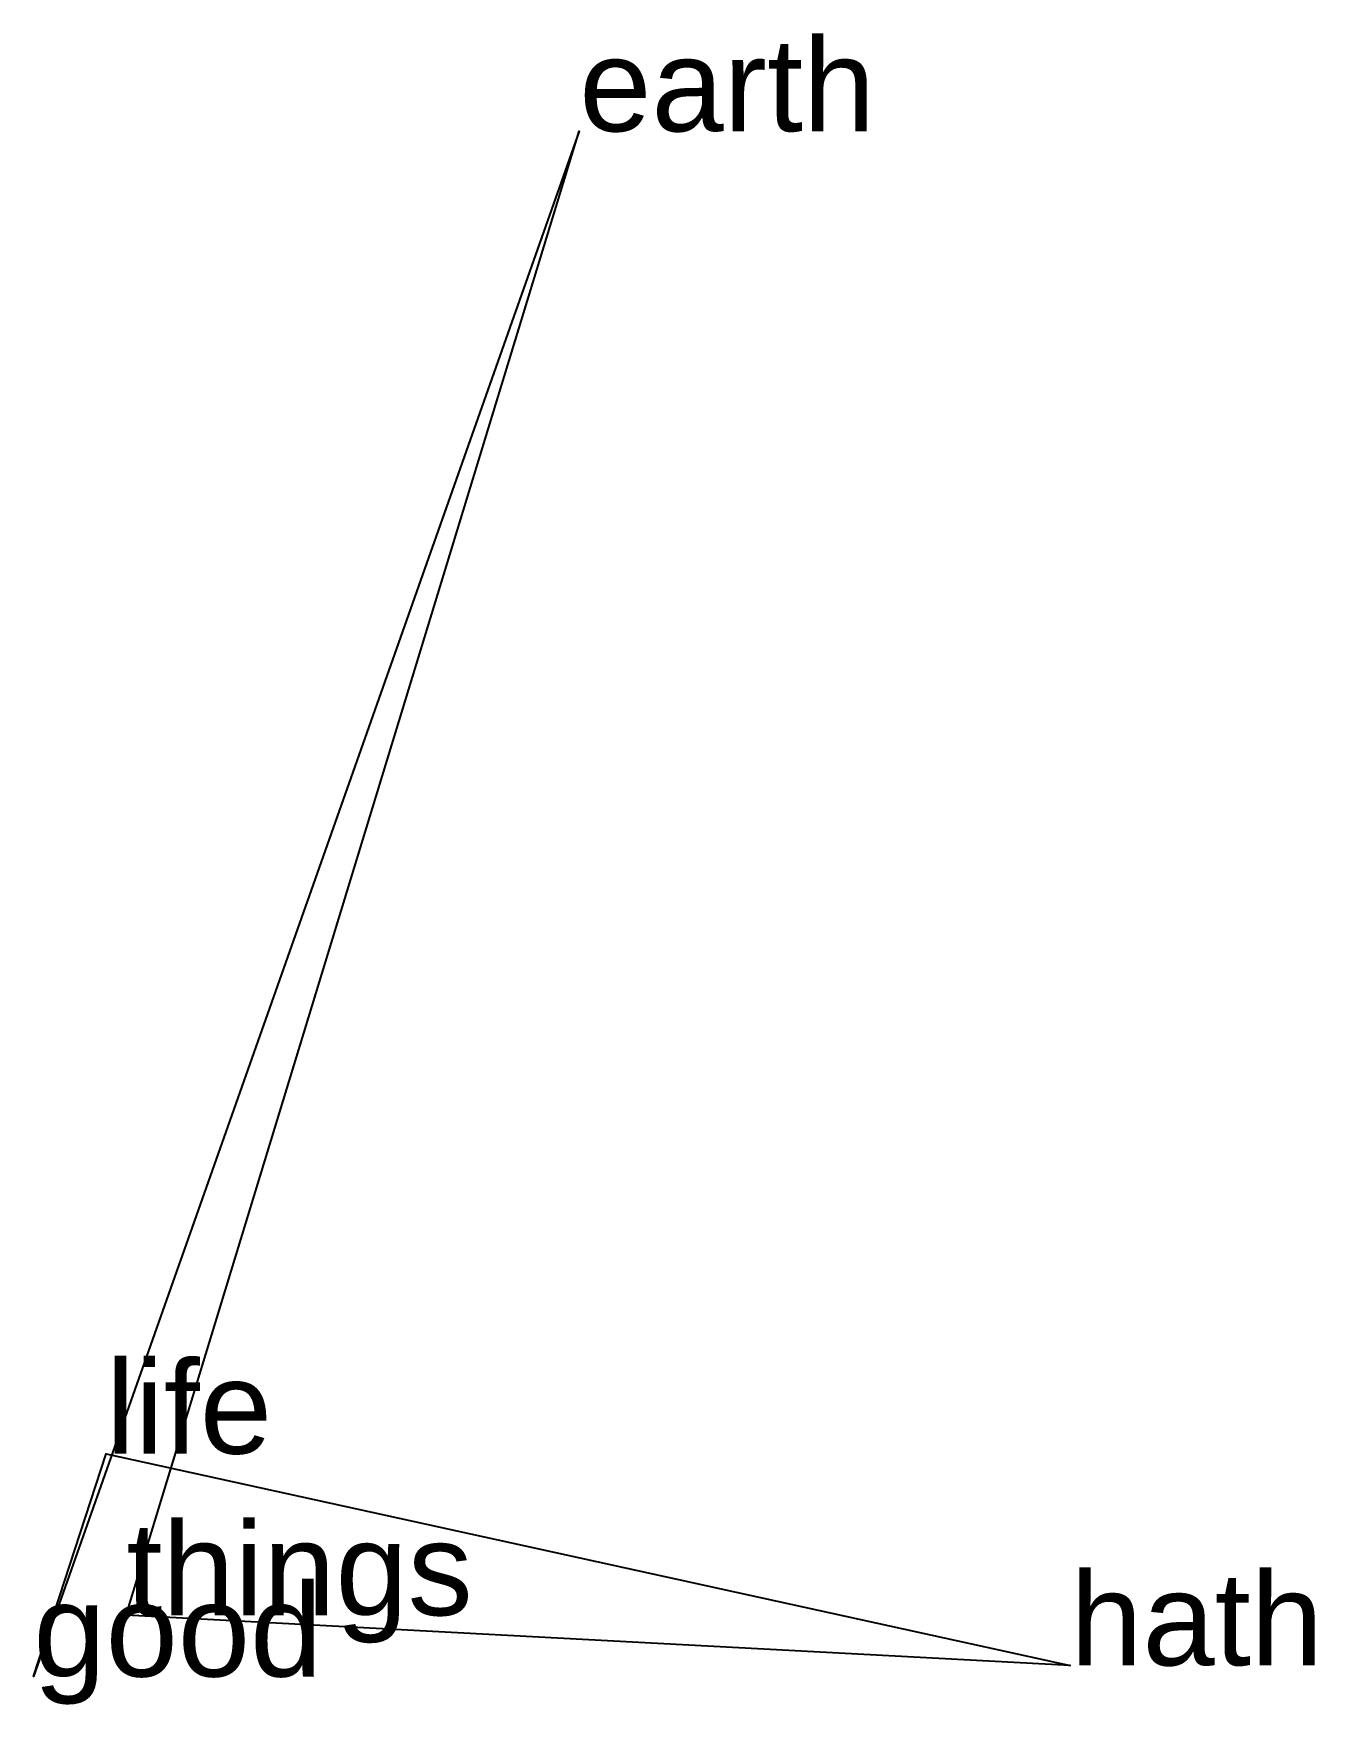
# Model space of a CAD drawing. Extents: x -4.36 to -0.22, y -0.42 to 4.98.
import ezdxf

# ---------------------------------------------------------------- set-up
doc = ezdxf.new("R2010")
doc.units = 0
doc.styles.get("Standard").update_dxf_attribs({"font": 'arial.ttf'})

msp = doc.modelspace()

# ---------------------------------------------------------------- linework, layer by layer
at = {"linetype": 'CONTINUOUS'}
msp.add_polyline3d([(-4.0556, -0.1308, 0), (-2.5933, 4.6592, 0), (-4.3551, -0.3287, 0), (-4.1206, 0.3907, 0), (-1.0083, -0.2926, 0), (-4.0556, -0.1308, 0)], dxfattribs=at)

# ---------------------------------------------------------------- texts
for s, p in [('earth', (-2.5933, 4.6592)), ('life', (-4.1206, 0.3907)), ('things', (-4.0556, -0.1308)), ('hath', (-1.0083, -0.2926)), ('good', (-4.3551, -0.3287))]:
    msp.add_text(s, height=0.3).set_placement(p)

doc.saveas('drawing.dxf')
